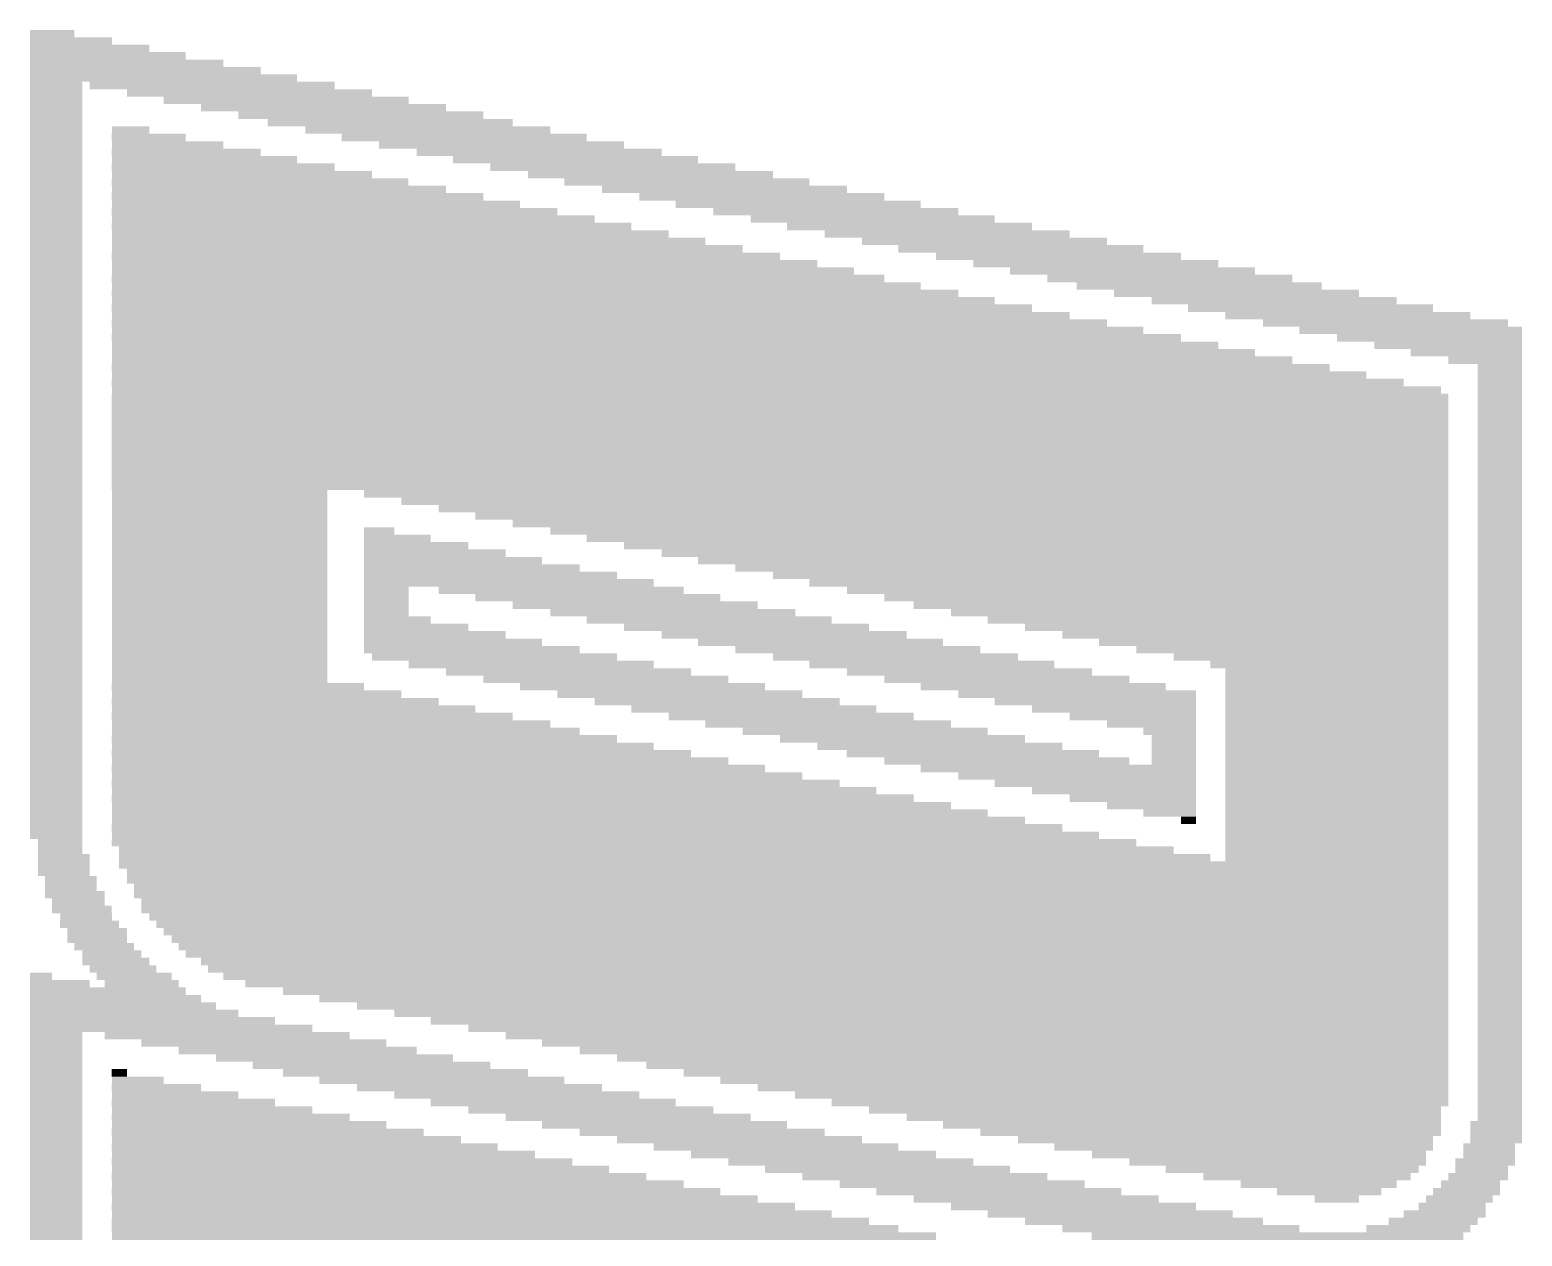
# Model space of a CAD drawing. Extents: x -50 to 50, y -28 to 28.
# Drawn here: x -48.821 to -44.567, y 7.091 to 10.53 of the extents above; entities that cross this region are included whole.
import ezdxf

# ---------------------------------------------------------------- set-up
doc = ezdxf.new("R2010")
doc.units = 0
doc.layers.add('200', color=132, linetype='CONTINUOUS')

# ---------------------------------------------------------------- blocks, each defined once
blk = doc.blocks.new('RECT')
blk.add_solid([(-0.5, -0.5), (0.5, -0.5), (-0.5, 0.5), (0.5, 0.5)])

msp = doc.modelspace()

# ---------------------------------------------------------------- block references
at = {"layer": '200'}
for p, xscale, yscale in [((-48.7045, 10.4987), 0.2337, 0.0211), ((-48.7578, 10.5198), 0.127, 0.0211), ((-48.6512, 10.4775), 0.3404, 0.0213), ((-48.5991, 10.4563), 0.4445, 0.0211), ((-48.5458, 10.4352), 0.5512, 0.0211), ((-48.4924, 10.414), 0.6579, 0.0213), ((-48.7464, 10.3717), 0.1499, 0.0211), ((-48.4403, 10.3928), 0.762, 0.0211), ((-48.3019, 10.3717), 0.6985, 0.0211), ((-48.7464, 10.3505), 0.1499, 0.0213), ((-48.7464, 10.3293), 0.1499, 0.0211), ((-48.1952, 10.3505), 0.6985, 0.0213), ((-48.0911, 10.3293), 0.6985, 0.0211), ((-48.7464, 10.3082), 0.1499, 0.0211), ((-48.7464, 10.287), 0.1499, 0.0213), ((-47.9844, 10.3082), 0.6985, 0.0211), ((-47.8777, 10.287), 0.6985, 0.0213), ((-48.7464, 10.2658), 0.1499, 0.0211), ((-48.7464, 10.2447), 0.1499, 0.0211), ((-48.5343, 10.2447), 0.1067, 0.0211), ((-47.7939, 10.2658), 0.6985, 0.0211), ((-47.6872, 10.2447), 0.6985, 0.0211), ((-48.7464, 10.2235), 0.1499, 0.0213), ((-48.7464, 10.2023), 0.1499, 0.0211), ((-48.4823, 10.2235), 0.2108, 0.0213), ((-48.4289, 10.2023), 0.3175, 0.0211), ((-47.5831, 10.2235), 0.6985, 0.0213), ((-47.4764, 10.2023), 0.6985, 0.0211), ((-48.7464, 10.1812), 0.1499, 0.0211), ((-48.7464, 10.16), 0.1499, 0.0213), ((-48.3756, 10.1812), 0.4242, 0.0211), ((-48.3235, 10.16), 0.5283, 0.0213), ((-47.3697, 10.1812), 0.6985, 0.0211), ((-47.2656, 10.16), 0.6985, 0.0213), ((-48.7464, 10.1388), 0.1499, 0.0211), ((-48.7464, 10.1177), 0.1499, 0.0211), ((-48.2702, 10.1388), 0.635, 0.0211), ((-48.2168, 10.1177), 0.7417, 0.0211), ((-47.1589, 10.1388), 0.6985, 0.0211), ((-47.0522, 10.1177), 0.6985, 0.0211), ((-48.7464, 10.0965), 0.1499, 0.0213), ((-48.7464, 10.0753), 0.1499, 0.0211), ((-48.1648, 10.0965), 0.8458, 0.0213), ((-48.1114, 10.0753), 0.9525, 0.0211), ((-46.9481, 10.0965), 0.6985, 0.0213), ((-46.8414, 10.0753), 0.6985, 0.0211), ((-48.7464, 10.0542), 0.1499, 0.0211), ((-48.7464, 10.033), 0.1499, 0.0213), ((-48.0581, 10.0542), 1.0592, 0.0211), ((-48.006, 10.033), 1.1633, 0.0213), ((-46.7347, 10.0542), 0.6985, 0.0211), ((-46.6306, 10.033), 0.6985, 0.0213), ((-48.7464, 10.0118), 0.1499, 0.0211), ((-48.7464, 9.9907), 0.1499, 0.0211), ((-47.9527, 10.0118), 1.27, 0.0211), ((-47.8993, 9.9907), 1.3767, 0.0211), ((-46.5239, 10.0118), 0.6985, 0.0211), ((-46.4185, 9.9907), 0.696, 0.0211), ((-48.7464, 9.9695), 0.1499, 0.0213), ((-48.7464, 9.9483), 0.1499, 0.0211), ((-47.8473, 9.9695), 1.4808, 0.0213), ((-47.7939, 9.9483), 1.5875, 0.0211), ((-46.3131, 9.9695), 0.6985, 0.0213), ((-46.2064, 9.9483), 0.6985, 0.0211), ((-48.7464, 9.9272), 0.1499, 0.0211), ((-48.7464, 9.906), 0.1499, 0.0213), ((-47.7418, 9.9272), 1.6916, 0.0211), ((-47.6885, 9.906), 1.7983, 0.0213), ((-46.0997, 9.9272), 0.6985, 0.0211), ((-45.9956, 9.906), 0.6985, 0.0213), ((-48.7464, 9.8848), 0.1499, 0.0211), ((-48.7464, 9.8637), 0.1499, 0.0211), ((-47.6352, 9.8848), 1.905, 0.0211), ((-47.5818, 9.8637), 2.0117, 0.0211), ((-45.8889, 9.8848), 0.6985, 0.0211), ((-45.7822, 9.8637), 0.6985, 0.0211), ((-48.7464, 9.8425), 0.1499, 0.0213), ((-48.7464, 9.8213), 0.1499, 0.0211), ((-47.4866, 9.8213), 2.2022, 0.0211), ((-47.5297, 9.8425), 2.1158, 0.0213), ((-45.6781, 9.8425), 0.6985, 0.0213), ((-45.5714, 9.8213), 0.6985, 0.0211), ((-48.7464, 9.8002), 0.1499, 0.0211), ((-48.7464, 9.779), 0.1499, 0.0213), ((-47.3812, 9.779), 2.413, 0.0213), ((-47.4345, 9.8002), 2.3063, 0.0211), ((-45.4876, 9.8002), 0.6985, 0.0211), ((-45.3809, 9.779), 0.6985, 0.0213), ((-48.7464, 9.7578), 0.1499, 0.0211), ((-48.7464, 9.7367), 0.1499, 0.0211), ((-47.2758, 9.7367), 2.6238, 0.0211), ((-47.3291, 9.7578), 2.5171, 0.0211), ((-45.2742, 9.7578), 0.6985, 0.0211), ((-45.1701, 9.7367), 0.6985, 0.0211), ((-48.7464, 9.7155), 0.1499, 0.0213), ((-48.7464, 9.6943), 0.1499, 0.0211), ((-47.2224, 9.7155), 2.7305, 0.0213), ((-47.1691, 9.6943), 2.8372, 0.0211), ((-45.0634, 9.7155), 0.6985, 0.0213), ((-44.9567, 9.6943), 0.6985, 0.0211), ((-48.7464, 9.6732), 0.1499, 0.0211), ((-48.7464, 9.652), 0.1499, 0.0213), ((-47.0637, 9.652), 3.048, 0.0213), ((-47.117, 9.6732), 2.9413, 0.0211), ((-44.8843, 9.6732), 0.635, 0.0211), ((-44.831, 9.652), 0.5283, 0.0213), ((-48.7464, 9.6308), 0.1499, 0.0211), ((-48.7464, 9.6097), 0.1499, 0.0211), ((-47.0103, 9.6308), 3.1547, 0.0211), ((-46.9582, 9.6097), 3.2588, 0.0211), ((-44.7777, 9.6308), 0.4216, 0.0211), ((-44.7256, 9.6097), 0.3175, 0.0211), ((-48.7464, 9.5885), 0.1499, 0.0213), ((-48.7464, 9.5673), 0.1499, 0.0211), ((-46.8516, 9.5673), 3.4722, 0.0211), ((-46.9049, 9.5885), 3.3655, 0.0213), ((-44.6723, 9.5885), 0.2108, 0.0213), ((-44.6303, 9.5673), 0.127, 0.0211), ((-48.7464, 9.5462), 0.1499, 0.0211), ((-48.7464, 9.525), 0.1499, 0.0213), ((-46.7995, 9.5462), 3.5763, 0.0211), ((-46.7462, 9.525), 3.683, 0.0213), ((-44.6303, 9.5462), 0.127, 0.0211), ((-44.6303, 9.525), 0.127, 0.0213), ((-48.7464, 9.5038), 0.1499, 0.0211), ((-48.7464, 9.4827), 0.1499, 0.0211), ((-46.6827, 9.4827), 3.81, 0.0211), ((-46.6928, 9.5038), 3.7897, 0.0211), ((-44.6303, 9.5038), 0.127, 0.0211), ((-44.6303, 9.4827), 0.127, 0.0211), ((-48.7464, 9.4615), 0.1499, 0.0213), ((-48.7464, 9.4403), 0.1499, 0.0211), ((-46.6827, 9.4615), 3.81, 0.0213), ((-46.6827, 9.4403), 3.81, 0.0211), ((-44.6303, 9.4615), 0.127, 0.0213), ((-44.6303, 9.4403), 0.127, 0.0211), ((-48.7464, 9.4192), 0.1499, 0.0211), ((-48.7464, 9.398), 0.1499, 0.0213), ((-46.6827, 9.4192), 3.81, 0.0211), ((-46.6827, 9.398), 3.81, 0.0213), ((-44.6303, 9.4192), 0.127, 0.0211), ((-44.6303, 9.398), 0.127, 0.0213), ((-48.7464, 9.3768), 0.1499, 0.0211), ((-48.7464, 9.3557), 0.1499, 0.0211), ((-46.6827, 9.3768), 3.81, 0.0211), ((-46.6827, 9.3557), 3.81, 0.0211), ((-44.6303, 9.3768), 0.127, 0.0211), ((-44.6303, 9.3557), 0.127, 0.0211), ((-48.7464, 9.3345), 0.1499, 0.0213), ((-48.7464, 9.3133), 0.1499, 0.0211), ((-46.6827, 9.3345), 3.81, 0.0213), ((-46.6827, 9.3133), 3.81, 0.0211), ((-44.6303, 9.3345), 0.127, 0.0213), ((-44.6303, 9.3133), 0.127, 0.0211), ((-48.7464, 9.2922), 0.1499, 0.0211), ((-48.7464, 9.271), 0.1499, 0.0213), ((-46.6827, 9.2922), 3.81, 0.0211), ((-46.6827, 9.271), 3.81, 0.0213), ((-44.6303, 9.2922), 0.127, 0.0211), ((-44.6303, 9.271), 0.127, 0.0213), ((-48.7464, 9.2498), 0.1499, 0.0211), ((-48.7464, 9.2287), 0.1499, 0.0211), ((-46.6827, 9.2498), 3.81, 0.0211), ((-46.6827, 9.2287), 3.81, 0.0211), ((-44.6303, 9.2498), 0.127, 0.0211), ((-44.6303, 9.2287), 0.127, 0.0211), ((-48.7464, 9.2075), 0.1499, 0.0213), ((-48.7464, 9.1863), 0.1499, 0.0211), ((-48.2803, 9.2075), 0.6147, 0.0213), ((-48.2803, 9.1863), 0.6147, 0.0211), ((-46.3233, 9.2075), 3.0912, 0.0213), ((-46.2699, 9.1863), 2.9845, 0.0211), ((-44.6303, 9.2075), 0.127, 0.0213), ((-44.6303, 9.1863), 0.127, 0.0211), ((-48.7464, 9.1652), 0.1499, 0.0211), ((-48.7464, 9.144), 0.1499, 0.0213), ((-48.2803, 9.1652), 0.6147, 0.0211), ((-48.2803, 9.144), 0.6147, 0.0213), ((-46.2166, 9.1652), 2.8778, 0.0211), ((-46.1645, 9.144), 2.7737, 0.0213), ((-44.6303, 9.1652), 0.127, 0.0211), ((-44.6303, 9.144), 0.127, 0.0213), ((-48.7464, 9.1228), 0.1499, 0.0211), ((-48.7464, 9.1017), 0.1499, 0.0211), ((-48.2803, 9.1228), 0.6147, 0.0211), ((-48.2803, 9.1017), 0.6147, 0.0211), ((-47.8257, 9.1017), 0.0864, 0.0211), ((-46.1112, 9.1228), 2.667, 0.0211), ((-46.0578, 9.1017), 2.5603, 0.0211), ((-44.6303, 9.1228), 0.127, 0.0211), ((-44.6303, 9.1017), 0.127, 0.0211), ((-48.7464, 9.0805), 0.1499, 0.0213), ((-48.7464, 9.0593), 0.1499, 0.0211), ((-48.2803, 9.0805), 0.6147, 0.0213), ((-48.2803, 9.0593), 0.6147, 0.0211), ((-47.7736, 9.0805), 0.1905, 0.0213), ((-47.7203, 9.0593), 0.2972, 0.0211), ((-46.0057, 9.0805), 2.4562, 0.0213), ((-45.9524, 9.0593), 2.3495, 0.0211), ((-44.6303, 9.0805), 0.127, 0.0213), ((-44.6303, 9.0593), 0.127, 0.0211), ((-48.7464, 9.0382), 0.1499, 0.0211), ((-48.7464, 9.017), 0.1499, 0.0213), ((-48.2803, 9.0382), 0.6147, 0.0211), ((-48.2803, 9.017), 0.6147, 0.0213), ((-47.6669, 9.0382), 0.4039, 0.0211), ((-47.6148, 9.017), 0.508, 0.0213), ((-45.8991, 9.0382), 2.2428, 0.0211), ((-45.847, 9.017), 2.1387, 0.0213), ((-44.6303, 9.0382), 0.127, 0.0211), ((-44.6303, 9.017), 0.127, 0.0213), ((-48.7464, 8.9958), 0.1499, 0.0211), ((-48.7464, 8.9747), 0.1499, 0.0211), ((-48.2803, 8.9958), 0.6147, 0.0211), ((-48.2803, 8.9747), 0.6147, 0.0211), ((-47.5615, 8.9958), 0.6147, 0.0211), ((-47.5082, 8.9747), 0.7214, 0.0211), ((-45.7937, 8.9958), 2.032, 0.0211), ((-45.7403, 8.9747), 1.9253, 0.0211), ((-44.6303, 8.9958), 0.127, 0.0211), ((-44.6303, 8.9747), 0.127, 0.0211), ((-48.7464, 8.9535), 0.1499, 0.0213), ((-48.7464, 8.9323), 0.1499, 0.0211), ((-48.2803, 8.9535), 0.6147, 0.0213), ((-48.2803, 8.9323), 0.6147, 0.0211), ((-47.4561, 8.9535), 0.8255, 0.0213), ((-47.8053, 8.9323), 0.127, 0.0211), ((-47.3062, 8.9323), 0.6985, 0.0211), ((-45.6883, 8.9535), 1.8212, 0.0213), ((-45.6349, 8.9323), 1.7145, 0.0211), ((-44.6303, 8.9535), 0.127, 0.0213), ((-44.6303, 8.9323), 0.127, 0.0211), ((-48.7464, 8.9112), 0.1499, 0.0211), ((-48.7464, 8.89), 0.1499, 0.0213), ((-48.2803, 8.9112), 0.6147, 0.0211), ((-48.2803, 8.89), 0.6147, 0.0213), ((-47.8053, 8.9112), 0.127, 0.0211), ((-47.8053, 8.89), 0.127, 0.0213), ((-47.2021, 8.9112), 0.6985, 0.0211), ((-47.0954, 8.89), 0.6985, 0.0213), ((-45.5816, 8.9112), 1.6078, 0.0211), ((-45.5397, 8.89), 1.524, 0.0213), ((-44.6303, 8.9112), 0.127, 0.0211), ((-44.6303, 8.89), 0.127, 0.0213), ((-48.7464, 8.8688), 0.1499, 0.0211), ((-48.7464, 8.8477), 0.1499, 0.0211), ((-48.2803, 8.8688), 0.6147, 0.0211), ((-48.2803, 8.8477), 0.6147, 0.0211), ((-47.7736, 8.8477), 0.1905, 0.0211), ((-47.8053, 8.8688), 0.127, 0.0211), ((-46.9887, 8.8688), 0.6985, 0.0211), ((-46.8846, 8.8477), 0.6985, 0.0211), ((-45.4863, 8.8688), 1.4173, 0.0211), ((-45.4342, 8.8477), 1.3132, 0.0211), ((-44.6303, 8.8688), 0.127, 0.0211), ((-44.6303, 8.8477), 0.127, 0.0211), ((-48.7464, 8.8265), 0.1499, 0.0213), ((-48.7464, 8.8053), 0.1499, 0.0211), ((-48.2803, 8.8265), 0.6147, 0.0213), ((-48.2803, 8.8053), 0.6147, 0.0211), ((-47.7203, 8.8265), 0.2972, 0.0213), ((-47.6669, 8.8053), 0.4039, 0.0211), ((-46.7779, 8.8265), 0.6985, 0.0213), ((-46.6712, 8.8053), 0.6985, 0.0211), ((-45.3809, 8.8265), 1.2065, 0.0213), ((-45.3276, 8.8053), 1.0998, 0.0211), ((-44.6303, 8.8265), 0.127, 0.0213), ((-44.6303, 8.8053), 0.127, 0.0211), ((-48.7464, 8.7842), 0.1499, 0.0211), ((-48.7464, 8.763), 0.1499, 0.0213), ((-48.2803, 8.7842), 0.6147, 0.0211), ((-48.2803, 8.763), 0.6147, 0.0213), ((-47.5615, 8.763), 0.6147, 0.0213), ((-47.6148, 8.7842), 0.508, 0.0211), ((-46.5671, 8.7842), 0.6985, 0.0211), ((-46.4604, 8.763), 0.6985, 0.0213), ((-45.2755, 8.7842), 0.9957, 0.0211), ((-45.2222, 8.763), 0.889, 0.0213), ((-44.6303, 8.7842), 0.127, 0.0211), ((-44.6303, 8.763), 0.127, 0.0213), ((-48.7464, 8.7418), 0.1499, 0.0211), ((-48.7464, 8.7207), 0.1499, 0.0211), ((-48.2803, 8.7418), 0.6147, 0.0211), ((-48.2803, 8.7207), 0.6147, 0.0211), ((-47.4967, 8.7418), 0.6985, 0.0211), ((-47.3926, 8.7207), 0.6985, 0.0211), ((-46.3537, 8.7418), 0.6985, 0.0211), ((-46.2496, 8.7207), 0.6985, 0.0211), ((-45.1688, 8.7418), 0.7823, 0.0211), ((-45.1168, 8.7207), 0.6782, 0.0211), ((-44.6303, 8.7418), 0.127, 0.0211), ((-44.6303, 8.7207), 0.127, 0.0211), ((-48.7464, 8.6995), 0.1499, 0.0213), ((-48.7464, 8.6783), 0.1499, 0.0211), ((-48.2803, 8.6995), 0.6147, 0.0213), ((-48.2803, 8.6783), 0.6147, 0.0211), ((-47.2859, 8.6995), 0.6985, 0.0213), ((-47.1792, 8.6783), 0.6985, 0.0211), ((-46.1429, 8.6995), 0.6985, 0.0213), ((-46.0362, 8.6783), 0.6985, 0.0211), ((-45.0952, 8.6995), 0.635, 0.0213), ((-45.0952, 8.6783), 0.635, 0.0211), ((-44.6303, 8.6995), 0.127, 0.0213), ((-44.6303, 8.6783), 0.127, 0.0211), ((-48.7464, 8.6572), 0.1499, 0.0211), ((-48.7464, 8.636), 0.1499, 0.0213), ((-48.2283, 8.6572), 0.7188, 0.0211), ((-48.1749, 8.636), 0.8255, 0.0213), ((-47.0751, 8.6572), 0.6985, 0.0211), ((-46.9684, 8.636), 0.6985, 0.0213), ((-45.9321, 8.6572), 0.6985, 0.0211), ((-45.8356, 8.636), 0.6782, 0.0213), ((-45.0952, 8.6572), 0.635, 0.0211), ((-45.0952, 8.636), 0.635, 0.0213), ((-44.6303, 8.6572), 0.127, 0.0211), ((-44.6303, 8.636), 0.127, 0.0213), ((-48.7464, 8.6148), 0.1499, 0.0211), ((-48.7464, 8.5937), 0.1499, 0.0211), ((-48.1216, 8.6148), 0.9322, 0.0211), ((-48.0695, 8.5937), 1.0363, 0.0211), ((-46.8617, 8.6148), 0.6985, 0.0211), ((-46.7576, 8.5937), 0.6985, 0.0211), ((-45.7835, 8.6148), 0.574, 0.0211), ((-45.7302, 8.5937), 0.4674, 0.0211), ((-45.0952, 8.6148), 0.635, 0.0211), ((-45.0952, 8.5937), 0.635, 0.0211), ((-44.6303, 8.6148), 0.127, 0.0211), ((-44.6303, 8.5937), 0.127, 0.0211), ((-48.7464, 8.5725), 0.1499, 0.0213), ((-48.7464, 8.5513), 0.1499, 0.0211), ((-48.0162, 8.5725), 1.143, 0.0213), ((-47.9628, 8.5513), 1.2497, 0.0211), ((-46.6509, 8.5725), 0.6985, 0.0213), ((-46.5455, 8.5513), 0.701, 0.0211), ((-45.6768, 8.5725), 0.3607, 0.0213), ((-45.6235, 8.5513), 0.254, 0.0211), ((-45.0952, 8.5725), 0.635, 0.0213), ((-45.0952, 8.5513), 0.635, 0.0211), ((-44.6303, 8.5725), 0.127, 0.0213), ((-44.6303, 8.5513), 0.127, 0.0211), ((-48.7464, 8.5302), 0.1499, 0.0211), ((-48.7464, 8.509), 0.1499, 0.0213), ((-47.9209, 8.5302), 1.3335, 0.0211), ((-47.8676, 8.509), 1.4402, 0.0213), ((-46.4401, 8.5302), 0.6985, 0.0211), ((-46.3334, 8.509), 0.6985, 0.0213), ((-45.5714, 8.5302), 0.1499, 0.0211), ((-45.56, 8.509), 0.127, 0.0213), ((-45.0952, 8.5302), 0.635, 0.0211), ((-45.0952, 8.509), 0.635, 0.0213), ((-44.6303, 8.5302), 0.127, 0.0211), ((-44.6303, 8.509), 0.127, 0.0213), ((-48.7464, 8.4878), 0.1499, 0.0211), ((-48.7464, 8.4667), 0.1499, 0.0211), ((-47.8155, 8.4878), 1.5443, 0.0211), ((-47.7622, 8.4667), 1.651, 0.0211), ((-46.2267, 8.4878), 0.6985, 0.0211), ((-46.1328, 8.4667), 0.7188, 0.0211), ((-45.56, 8.4878), 0.127, 0.0211), ((-45.56, 8.4667), 0.127, 0.0211), ((-45.0952, 8.4878), 0.635, 0.0211), ((-45.0952, 8.4667), 0.635, 0.0211), ((-44.6303, 8.4878), 0.127, 0.0211), ((-44.6303, 8.4667), 0.127, 0.0211), ((-48.7464, 8.4455), 0.1499, 0.0213), ((-48.7464, 8.4243), 0.1499, 0.0211), ((-47.6568, 8.4243), 1.8618, 0.0211), ((-47.7088, 8.4455), 1.7577, 0.0213), ((-46.0362, 8.4455), 0.6985, 0.0213), ((-45.8889, 8.4243), 0.7849, 0.0211), ((-45.56, 8.4455), 0.127, 0.0213), ((-45.0952, 8.4455), 0.635, 0.0213), ((-45.0952, 8.4243), 0.635, 0.0211), ((-44.6303, 8.4455), 0.127, 0.0213), ((-44.6303, 8.4243), 0.127, 0.0211), ((-48.7464, 8.4032), 0.1499, 0.0211), ((-48.7464, 8.382), 0.1499, 0.0213), ((-47.6034, 8.4032), 1.9685, 0.0211), ((-47.5501, 8.382), 2.0752, 0.0213), ((-45.8356, 8.4032), 0.6782, 0.0211), ((-45.7835, 8.382), 0.574, 0.0213), ((-45.0952, 8.4032), 0.635, 0.0211), ((-45.0952, 8.382), 0.635, 0.0213), ((-44.6303, 8.4032), 0.127, 0.0211), ((-44.6303, 8.382), 0.127, 0.0213), ((-48.7464, 8.3608), 0.1499, 0.0211), ((-48.7464, 8.3397), 0.1499, 0.0211), ((-47.4447, 8.3397), 2.286, 0.0211), ((-47.498, 8.3608), 2.1793, 0.0211), ((-45.7302, 8.3608), 0.4674, 0.0211), ((-45.6768, 8.3397), 0.3607, 0.0211), ((-45.0952, 8.3608), 0.635, 0.0211), ((-45.0952, 8.3397), 0.635, 0.0211), ((-44.6303, 8.3608), 0.127, 0.0211), ((-44.6303, 8.3397), 0.127, 0.0211), ((-48.7464, 8.3185), 0.1499, 0.0213), ((-48.7464, 8.2973), 0.1499, 0.0211), ((-47.3913, 8.3185), 2.3927, 0.0213), ((-47.3392, 8.2973), 2.4968, 0.0211), ((-45.6235, 8.3185), 0.254, 0.0213), ((-45.5714, 8.2973), 0.1499, 0.0211), ((-45.0952, 8.3185), 0.635, 0.0213), ((-45.0952, 8.2973), 0.635, 0.0211), ((-44.6303, 8.3185), 0.127, 0.0213), ((-44.6303, 8.2973), 0.127, 0.0211), ((-48.7464, 8.2762), 0.1499, 0.0211), ((-48.7464, 8.255), 0.1499, 0.0213), ((-47.2326, 8.255), 2.7102, 0.0213), ((-47.2859, 8.2762), 2.6035, 0.0211), ((-45.5181, 8.2762), 0.0432, 0.0211), ((-45.0952, 8.2762), 0.635, 0.0211), ((-45.0952, 8.255), 0.635, 0.0213), ((-44.6303, 8.2762), 0.127, 0.0211), ((-44.6303, 8.255), 0.127, 0.0213), ((-48.7464, 8.2338), 0.1499, 0.0211), ((-48.735, 8.2127), 0.127, 0.0211), ((-47.1805, 8.2338), 2.8143, 0.0211), ((-47.1272, 8.2127), 2.921, 0.0211), ((-45.0952, 8.2338), 0.635, 0.0211), ((-45.0952, 8.2127), 0.635, 0.0211), ((-44.6303, 8.2338), 0.127, 0.0211), ((-44.6303, 8.2127), 0.127, 0.0211), ((-48.735, 8.1915), 0.127, 0.0213), ((-48.7248, 8.1703), 0.1473, 0.0211), ((-47.0637, 8.1915), 3.0074, 0.0213), ((-47.0116, 8.1703), 3.1115, 0.0211), ((-45.0952, 8.1915), 0.635, 0.0213), ((-45.0952, 8.1703), 0.635, 0.0211), ((-44.6303, 8.1915), 0.127, 0.0213), ((-44.6303, 8.1703), 0.127, 0.0211), ((-48.7248, 8.1492), 0.1473, 0.0211), ((-48.7248, 8.128), 0.1473, 0.0213), ((-46.6725, 8.1492), 3.7897, 0.0211), ((-46.6611, 8.128), 3.7668, 0.0213), ((-44.6303, 8.1492), 0.127, 0.0211), ((-44.6303, 8.128), 0.127, 0.0213), ((-48.7045, 8.1068), 0.1473, 0.0211), ((-48.7045, 8.0857), 0.1473, 0.0211), ((-46.6611, 8.1068), 3.7668, 0.0211), ((-46.6509, 8.0857), 3.7465, 0.0211), ((-44.6303, 8.1068), 0.127, 0.0211), ((-44.6303, 8.0857), 0.127, 0.0211), ((-48.6931, 8.0645), 0.1702, 0.0213), ((-48.6829, 8.0433), 0.1499, 0.0211), ((-46.6509, 8.0645), 3.7465, 0.0213), ((-46.6408, 8.0433), 3.7262, 0.0211), ((-44.6303, 8.0645), 0.127, 0.0213), ((-44.6303, 8.0433), 0.127, 0.0211), ((-48.6728, 8.0222), 0.1702, 0.0211), ((-48.6613, 8.001), 0.1473, 0.0213), ((-46.6408, 8.0222), 3.7262, 0.0211), ((-46.6293, 8.001), 3.7033, 0.0213), ((-44.6303, 8.0222), 0.127, 0.0211), ((-44.6303, 8.001), 0.127, 0.0213), ((-48.6512, 7.9798), 0.1676, 0.0211), ((-48.6296, 7.9587), 0.1702, 0.0211), ((-46.6192, 7.9798), 3.683, 0.0211), ((-46.609, 7.9587), 3.6627, 0.0211), ((-44.6303, 7.9798), 0.127, 0.0211), ((-44.6303, 7.9587), 0.127, 0.0211), ((-48.6296, 7.9375), 0.1702, 0.0213), ((-48.6093, 7.9163), 0.1702, 0.0211), ((-46.5976, 7.9375), 3.6398, 0.0213), ((-46.5874, 7.9163), 3.6195, 0.0211), ((-44.6303, 7.9375), 0.127, 0.0213), ((-44.6303, 7.9163), 0.127, 0.0211), ((-48.5877, 7.8952), 0.1676, 0.0211), ((-48.5762, 7.874), 0.1905, 0.0213), ((-46.5772, 7.8952), 3.5992, 0.0211), ((-46.5557, 7.874), 3.556, 0.0213), ((-44.6303, 7.8952), 0.127, 0.0211), ((-44.6303, 7.874), 0.127, 0.0213), ((-48.7896, 7.8317), 0.0635, 0.0211), ((-48.5559, 7.8528), 0.1905, 0.0211), ((-48.5242, 7.8317), 0.2134, 0.0211), ((-46.5455, 7.8528), 3.5357, 0.0211), ((-46.5239, 7.8317), 3.4925, 0.0211), ((-44.6303, 7.8528), 0.127, 0.0211), ((-44.6303, 7.8317), 0.127, 0.0211), ((-48.7363, 7.8105), 0.1702, 0.0213), ((-48.5991, 7.7893), 0.4445, 0.0211), ((-48.5026, 7.8105), 0.2108, 0.0213), ((-46.4922, 7.8105), 3.429, 0.0213), ((-46.4388, 7.7893), 3.3223, 0.0211), ((-44.6303, 7.8105), 0.127, 0.0213), ((-44.6303, 7.7893), 0.127, 0.0211), ((-48.5775, 7.7682), 0.4877, 0.0211), ((-48.5559, 7.747), 0.5309, 0.0213), ((-46.3867, 7.7682), 3.2182, 0.0211), ((-46.3334, 7.747), 3.1115, 0.0213), ((-44.6303, 7.7682), 0.127, 0.0211), ((-44.6303, 7.747), 0.127, 0.0213), ((-48.5242, 7.7258), 0.5944, 0.0211), ((-48.4721, 7.7047), 0.6985, 0.0211), ((-46.2801, 7.7258), 3.0048, 0.0211), ((-46.228, 7.7047), 2.9007, 0.0211), ((-44.6303, 7.7258), 0.127, 0.0211), ((-44.6303, 7.7047), 0.127, 0.0211), ((-48.4188, 7.6835), 0.8052, 0.0213), ((-48.7464, 7.6623), 0.1499, 0.0211), ((-48.2587, 7.6623), 0.6985, 0.0211), ((-46.1747, 7.6835), 2.794, 0.0213), ((-46.1213, 7.6623), 2.6873, 0.0211), ((-44.6303, 7.6835), 0.127, 0.0213), ((-44.6303, 7.6623), 0.127, 0.0211), ((-48.7464, 7.6412), 0.1499, 0.0211), ((-48.7464, 7.62), 0.1499, 0.0213), ((-48.1546, 7.6412), 0.6985, 0.0211), ((-48.0581, 7.62), 0.6782, 0.0213), ((-46.0693, 7.6412), 2.5832, 0.0211), ((-46.0159, 7.62), 2.4765, 0.0213), ((-44.6303, 7.6412), 0.127, 0.0211), ((-44.6303, 7.62), 0.127, 0.0213), ((-48.7464, 7.5988), 0.1499, 0.0211), ((-48.7464, 7.5777), 0.1499, 0.0211), ((-47.9527, 7.5988), 0.6756, 0.0211), ((-47.8473, 7.5777), 0.6782, 0.0211), ((-45.9626, 7.5988), 2.3698, 0.0211), ((-45.9207, 7.5777), 2.286, 0.0211), ((-44.6303, 7.5988), 0.127, 0.0211), ((-44.6303, 7.5777), 0.127, 0.0211), ((-48.7464, 7.5565), 0.1499, 0.0213), ((-48.7464, 7.5353), 0.1499, 0.0211), ((-48.5661, 7.5565), 0.0432, 0.0213), ((-48.514, 7.5353), 0.1473, 0.0211), ((-47.7507, 7.5565), 0.6985, 0.0213), ((-47.6466, 7.5353), 0.6985, 0.0211), ((-45.8673, 7.5565), 2.1793, 0.0213), ((-45.8152, 7.5353), 2.0752, 0.0211), ((-44.6303, 7.5565), 0.127, 0.0213), ((-44.6303, 7.5353), 0.127, 0.0211), ((-48.7464, 7.5142), 0.1499, 0.0211), ((-48.7464, 7.493), 0.1499, 0.0213), ((-48.4607, 7.5142), 0.254, 0.0211), ((-48.4073, 7.493), 0.3607, 0.0213), ((-47.5399, 7.5142), 0.6985, 0.0211), ((-47.4332, 7.493), 0.6985, 0.0213), ((-45.7619, 7.5142), 1.9685, 0.0211), ((-45.7086, 7.493), 1.8618, 0.0213), ((-44.6303, 7.5142), 0.127, 0.0211), ((-44.6303, 7.493), 0.127, 0.0213), ((-48.7464, 7.4718), 0.1499, 0.0211), ((-48.7464, 7.4507), 0.1499, 0.0211), ((-48.3553, 7.4718), 0.4648, 0.0211), ((-48.3019, 7.4507), 0.5715, 0.0211), ((-47.3291, 7.4718), 0.6985, 0.0211), ((-47.2224, 7.4507), 0.6985, 0.0211), ((-45.6565, 7.4718), 1.7577, 0.0211), ((-45.6133, 7.4507), 1.6307, 0.0211), ((-44.6303, 7.4718), 0.127, 0.0211), ((-44.6303, 7.4507), 0.127, 0.0211), ((-48.7464, 7.4295), 0.1499, 0.0213), ((-48.7464, 7.4083), 0.1499, 0.0211), ((-48.2486, 7.4295), 0.6782, 0.0213), ((-48.1965, 7.4083), 0.7823, 0.0211), ((-47.1157, 7.4295), 0.6985, 0.0213), ((-47.0116, 7.4083), 0.6985, 0.0211), ((-45.56, 7.4295), 1.524, 0.0213), ((-45.5079, 7.4083), 1.4199, 0.0211), ((-44.6405, 7.4083), 0.1473, 0.0211), ((-44.6303, 7.4295), 0.127, 0.0213), ((-48.7464, 7.3872), 0.1499, 0.0211), ((-48.7464, 7.366), 0.1499, 0.0213), ((-48.1432, 7.3872), 0.889, 0.0211), ((-48.0898, 7.366), 0.9957, 0.0213), ((-46.9049, 7.3872), 0.6985, 0.0211), ((-46.7982, 7.366), 0.6985, 0.0213), ((-45.4546, 7.3872), 1.3132, 0.0211), ((-45.4127, 7.366), 1.1836, 0.0213), ((-44.6405, 7.3872), 0.1473, 0.0211), ((-44.6405, 7.366), 0.1473, 0.0213), ((-48.7464, 7.3448), 0.1499, 0.0211), ((-48.7464, 7.3237), 0.1499, 0.0211), ((-48.0378, 7.3448), 1.0998, 0.0211), ((-47.9844, 7.3237), 1.2065, 0.0211), ((-46.6941, 7.3448), 0.6985, 0.0211), ((-46.5874, 7.3237), 0.6985, 0.0211), ((-45.3606, 7.3448), 1.0795, 0.0211), ((-45.3174, 7.3237), 0.9525, 0.0211), ((-44.6608, 7.3448), 0.1473, 0.0211), ((-44.6608, 7.3237), 0.1473, 0.0211), ((-48.7464, 7.3025), 0.1499, 0.0213), ((-48.7464, 7.2813), 0.1499, 0.0211), ((-47.9311, 7.3025), 1.3132, 0.0213), ((-47.879, 7.2813), 1.4173, 0.0211), ((-46.4807, 7.3025), 0.6985, 0.0213), ((-46.3766, 7.2813), 0.6985, 0.0211), ((-45.2641, 7.3025), 0.8458, 0.0213), ((-45.2222, 7.2813), 0.7214, 0.0211), ((-44.6723, 7.3025), 0.1702, 0.0213), ((-44.6824, 7.2813), 0.1499, 0.0211), ((-48.7464, 7.2602), 0.1499, 0.0211), ((-48.7464, 7.239), 0.1499, 0.0213), ((-47.8257, 7.2602), 1.524, 0.0211), ((-47.7723, 7.239), 1.6307, 0.0213), ((-46.2699, 7.2602), 0.6985, 0.0211), ((-46.1632, 7.239), 0.6985, 0.0213), ((-45.1803, 7.2602), 0.5918, 0.0211), ((-45.1472, 7.239), 0.4445, 0.0213), ((-44.7142, 7.239), 0.1676, 0.0213), ((-44.6926, 7.2602), 0.1702, 0.0211), ((-48.7464, 7.2178), 0.1499, 0.0211), ((-48.7464, 7.1967), 0.1499, 0.0211), ((-47.7203, 7.2178), 1.7348, 0.0211), ((-47.6669, 7.1967), 1.8415, 0.0211), ((-46.0591, 7.2178), 0.6985, 0.0211), ((-45.9524, 7.1967), 0.6985, 0.0211), ((-45.1168, 7.2178), 0.2972, 0.0211), ((-45.0952, 7.1967), 0.127, 0.0211), ((-44.7459, 7.1967), 0.1905, 0.0211), ((-44.7256, 7.2178), 0.1905, 0.0211), ((-48.7464, 7.1755), 0.1499, 0.0213), ((-48.7464, 7.1543), 0.1499, 0.0211), ((-47.6136, 7.1755), 1.9482, 0.0213), ((-47.5615, 7.1543), 2.0523, 0.0211), ((-45.8457, 7.1755), 0.6985, 0.0213), ((-45.7416, 7.1543), 0.6985, 0.0211), ((-44.7878, 7.1543), 0.2337, 0.0211), ((-44.7662, 7.1755), 0.1905, 0.0213), ((-48.7464, 7.1332), 0.1499, 0.0211), ((-48.7464, 7.112), 0.1499, 0.0213), ((-47.5082, 7.1332), 2.159, 0.0211), ((-47.4663, 7.112), 2.2428, 0.0213), ((-45.6451, 7.1332), 0.6782, 0.0211), ((-45.5397, 7.112), 0.6756, 0.0213), ((-44.8628, 7.112), 0.2972, 0.0213), ((-44.8208, 7.1332), 0.254, 0.0211), ((-48.7464, 7.0908), 0.1499, 0.0211), ((-47.4129, 7.0908), 2.3495, 0.0211), ((-45.2641, 7.0908), 1.0592, 0.0211)]:
    msp.add_blockref('RECT', p, dxfattribs=dict(at, xscale=xscale, yscale=yscale))

doc.saveas('drawing.dxf')
